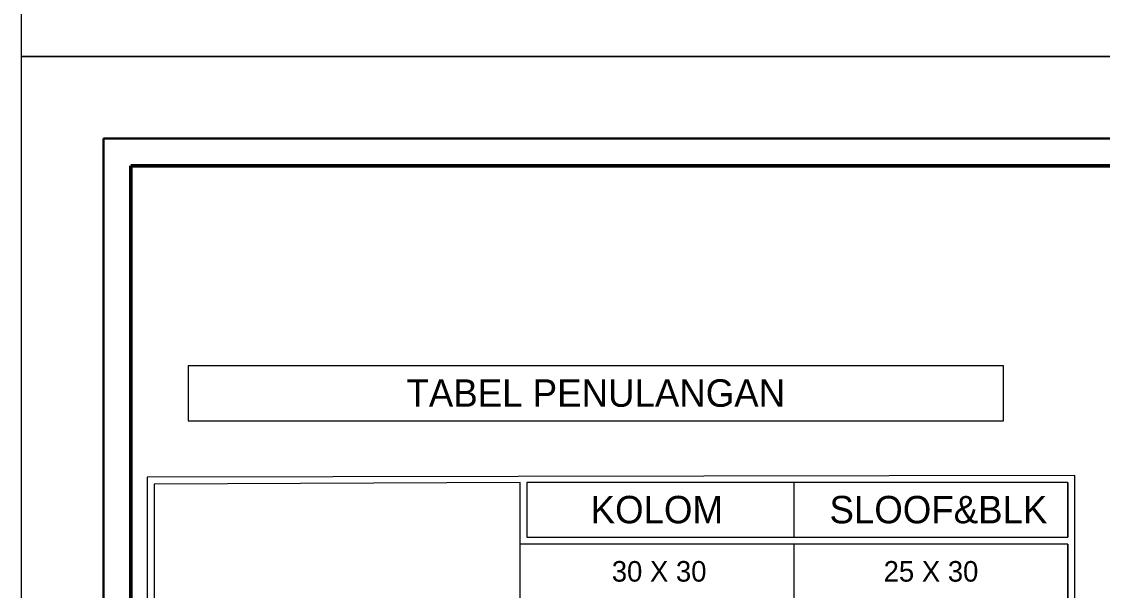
# Model space of a CAD drawing. Header units: centimetres. Extents: x 134057 to 145613, y 5028 to 39996.
# Drawn here: x 134078 to 136080, y 16070 to 17122 of the extents above; entities that cross this region are included whole.
import ezdxf

# ---------------------------------------------------------------- set-up
doc = ezdxf.new("R2010")
doc.units = ezdxf.units.CM
for name, color, linetype, lineweight in [('Kertas', 252, 'Continuous', 20), ('Legenda', 252, 'Continuous', 20), ('SIMBOL', 40, 'Continuous', 9), ('TEKS', 190, 'Continuous', 0)]:
    doc.layers.add(name, color=color, linetype=linetype, lineweight=lineweight)
doc.styles.add('GAYA TOSY', font='')
doc.styles.get('GAYA TOSY').set_extended_font_data('Sakkal Majalla')

msp = doc.modelspace()

# ---------------------------------------------------------------- linework, layer by layer
at = {"layer": 'Kertas'}
for points in [[(134078.342, 20878.606), (139416.657, 20878.606), (139416.657, 17058.174), (134078.342, 17058.174)], [(134078.342, 17058.174), (138280.779, 17058.174), (138280.779, 14050.647), (134078.342, 14050.647)]]:
    msp.add_lwpolyline(points, close=True, dxfattribs=at)
at = {"layer": 'Legenda', "color": 5, "lineweight": 30}
msp.add_lwpolyline([(134230.237, 16906.278), (138179.515, 16906.278), (138179.515, 14151.91), (134230.237, 14151.91)], close=True, dxfattribs=at)
at = {"layer": 'Legenda', "color": 1, "lineweight": 50}
msp.add_lwpolyline([(134280.869, 16855.647), (137470.671, 16855.647), (137470.671, 14202.542), (134280.869, 14202.542)], close=True, dxfattribs=at)
at = {"layer": 'SIMBOL', "lineweight": 15}
for p, q in [((136028.755, 16282.624), (134310.951, 16279.288)), ((134310.951, 16279.288), (134310.951, 14909.381)), ((136028.755, 14912.717), (136028.755, 16282.624)), ((135001.324, 16269.939), (134323.635, 16266.603)), ((134323.635, 16266.603), (134323.635, 14922.065)), ((135001.324, 14925.401), (135001.324, 16269.939)), ((136016.07, 16269.939), (135014.009, 16269.939)), ((135014.009, 16269.939), (135014.009, 16168.465)), ((135508.697, 16269.939), (135508.697, 16168.465)), ((136016.07, 16168.465), (136016.07, 16269.939)), ((136016.07, 16269.939), (136016.07, 16168.465)), ((136028.755, 14823.926), (136028.755, 16193.833)), ((134310.951, 16190.497), (134310.951, 14820.59)), ((134323.635, 16177.813), (134323.635, 14833.275)), ((135001.324, 14836.611), (135001.324, 16181.149)), ((136016.07, 16155.78), (135001.324, 16155.78)), ((135014.009, 16168.465), (136016.07, 16168.465)), ((135508.697, 16155.78), (135508.697, 14925.401)), ((136016.07, 14925.401), (136016.07, 16155.78)), ((136016.07, 16155.78), (136016.07, 14925.401))]:
    msp.add_line(p, q, dxfattribs=at)
msp.add_lwpolyline([(134386.967, 16384.098), (135896.401, 16384.098), (135896.401, 16485.573), (134386.967, 16485.573)], close=True, dxfattribs=at)

# ---------------------------------------------------------------- texts
at = {"layer": 'TEKS', "lineweight": 15, "attachment_point": 5, "style": 'GAYA TOSY'}
for s, insert, char_height, width in [('\\A1;TABEL PENULANGAN ', (135141.684, 16434.835), 50.7373, 1509.43467), ('\\A1;KOLOM ', (135254.643, 16219.202), 50.7373, 264.48932), ('\\A1;SLOOF&BLK ', (135776.191, 16219.202), 50.7373, 264.48932), ('\\A1;30 X 30', (135258.928, 16105.043), 38.05297, 507.373), ('\\A1;25 X 30', (135762.384, 16105.043), 38.05297, 507.373)]:
    msp.add_mtext(s, dxfattribs=dict(at, insert=insert, char_height=char_height, width=width))

doc.saveas('drawing.dxf')
